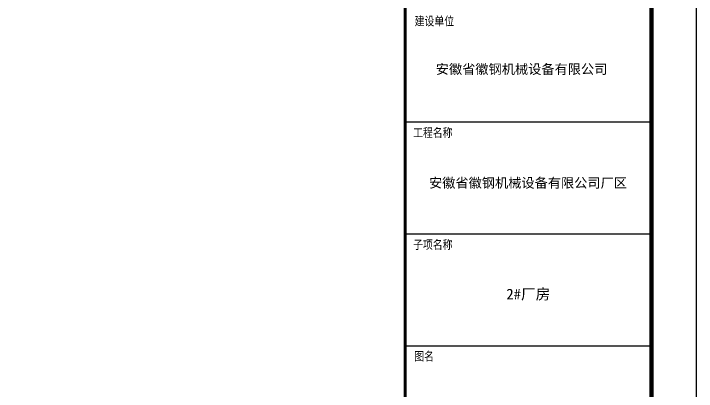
# Model space of a CAD drawing. Extents: x -417156 to 1571408, y 205758 to 1045562.
# Drawn here: x 970843 to 986080, y 1012309 to 1020741 of the extents above; entities that cross this region are included whole.
import ezdxf

# ---------------------------------------------------------------- set-up
doc = ezdxf.new("R2010")
doc.units = 0
doc.header["$LTSCALE"] = 1000
doc.header["$MEASUREMENT"] = 0
for name, color, linetype in [('1', 7, 'CONTINUOUS'), ('PP-PM-TK', 7, 'CONTINUOUS'), ('PUB_TEXT', 7, 'CONTINUOUS'), ('PUB_TITLE', 4, 'CONTINUOUS'), ('TEL_TITLE', 7, 'CONTINUOUS')]:
    doc.layers.add(name, color=color, linetype=linetype)
doc.styles.add('-黑体', font='simhei.ttf', dxfattribs={"width": 0.8})
doc.styles.add('TQ', font='txt.shx', dxfattribs={"width": 0.8, "bigfont": 'hztxt.shx'})

msp = doc.modelspace()

# ---------------------------------------------------------------- linework, layer by layer
at = {"layer": '1'}
for p, q in [((979580, 1018326), (985080, 1018326)), ((979580, 1015826), (985080, 1015826)), ((979580, 1013326), (985080, 1013326))]:
    msp.add_line(p, q, dxfattribs=at)
at = {"layer": 'PP-PM-TK', "color": 4, "const_width": 70}
msp.add_lwpolyline([(979580, 1044562), (979580, 1004562)], dxfattribs=at)
at = {"layer": 'TEL_TITLE'}
msp.add_lwpolyline([(926680, 1003562), (986080, 1003562), (986080, 1045562), (926680, 1045562)], close=True, dxfattribs=at)
at = {"layer": 'TEL_TITLE', "const_width": 100}
msp.add_lwpolyline([(929180, 1004562), (985080, 1004562), (985080, 1044562), (929180, 1044562)], close=True, dxfattribs=at)

# ---------------------------------------------------------------- texts
at = {"layer": 'PUB_TEXT', "color": 2, "style": 'TQ'}
for s, p in [('建设单位', (979793, 1020458)), ('工程名称', (979759, 1017967)), ('子项名称', (979759, 1015467)), ('图名', (979783, 1012974))]:
    msp.add_text(s, height=200, dxfattribs=at).set_placement(p)
at = {"layer": 'PUB_TITLE', "color": 255, "style": '-黑体'}
for s, height, p in [('安徽省徽钢机械设备有限公司', 216, (980264, 1019395)), ('安徽省徽钢机械设备有限公司厂区', 216, (980113, 1016855)), ('2#厂房', 240, (981840, 1014360))]:
    msp.add_text(s, height=height, dxfattribs=at).set_placement(p)

doc.saveas('drawing.dxf')
